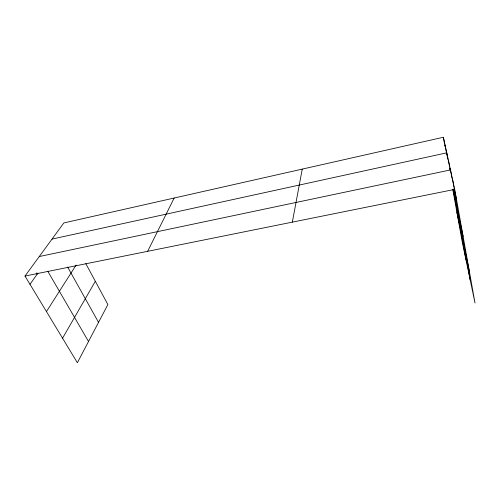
<?xml version="1.0" encoding="UTF-8"?>
<svg xmlns="http://www.w3.org/2000/svg" width="500" height="500" viewBox="0 0 500 500"><rect width="100%" height="100%" fill="white"/><g stroke="black" fill="none" stroke-linecap="round" stroke-linejoin="round"><path stroke-width="0.75" d="M292.337 222.131L302.25 169.112M147.644 251.312L174.169 198.025M62.55 338.2L95.331 281.3M46.463 311.569L76.1 265.1M29.987 284.306L37.962 273.05M85.812 263.656L107.881 304.556L77.375 362.744L25 276.05L63.831 222.938L443.369 137.256L454.719 189.387L475 302.962L462.15 241.431L452.875 189.981M52.019 239.094L446.763 152.831L447.95 159.45M39.263 256.544L450.481 169.931L451.981 178.287M25 276.05L454.719 189.387M36.369 273L37.113 274.256M47.806 271.281L88.513 341.5M67.644 267.062L98.537 322.369M446.238 152.175L446.85 155.006L445.025 144.869M447.169 156.481L447.494 157.956M449.688 168.1L449.994 169.519M456.688 200.394L454.225 188.787M453.006 189.069L463.125 236.45M456.856 212.062L469.338 271.256M452.544 179.406L453.969 187.344M453.888 188.919L470.244 280.194M448.575 161.175L449.519 166.412M449.787 167.906L450.325 170.894M448.212 160.925L448.481 162.394M453.35 189.469L466.025 259.988M443.369 137.256L444.475 143.4M444.756 144.931L445.031 146.469"/></g></svg>
